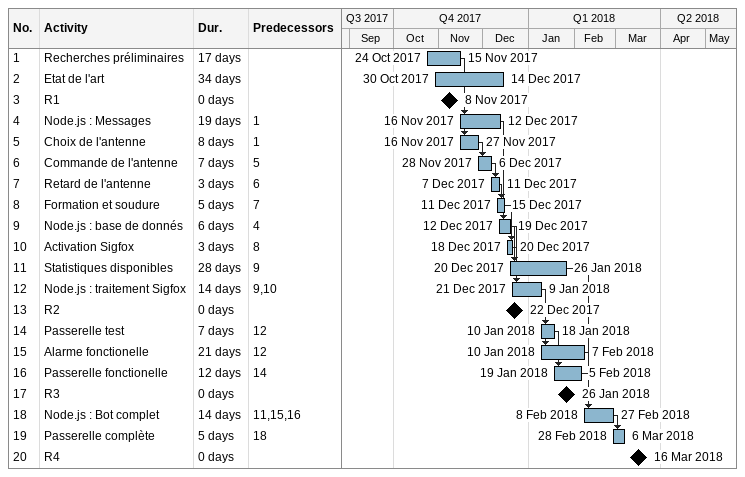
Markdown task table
| ID | Task | Duration | Start | Finish | Predecessors |
|---|---|---|---|---|---|
| 1 | Recherches préliminaires | 17d | 2017-10-24 | 2017-11-15 |  |
| 2 | Etat de l'art | 34d | 2017-10-30 | 2017-12-14 |  |
| 3 | R1 | 0d | 2017-11-08 | 2017-11-08 |  |
| 4 | Node.js : Messages | 19d | 2017-11-16 | 2017-12-12 | 1 |
| 5 | Choix de l'antenne | 8d | 2017-11-16 | 2017-11-27 | 1 |
| 6 | Commande de l'antenne | 7d | 2017-11-28 | 2017-12-06 | 5 |
| 7 | Retard de l'antenne | 3d | 2017-12-07 | 2017-12-11 | 6 |
| 8 | Formation et soudure | 5d | 2017-12-11 | 2017-12-15 | 7 |
| 9 | Node.js : base de donnés | 6d | 2017-12-12 | 2017-12-19 | 4 |
| 10 | Activation Sigfox | 3d | 2017-12-18 | 2017-12-20 | 8 |
| 11 | Statistiques disponibles | 28d | 2017-12-20 | 2018-01-26 | 9 |
| 12 | Node.js : traitement Sigfox | 14d | 2017-12-21 | 2018-01-09 | 9, 10 |
| 13 | R2 | 0d | 2017-12-22 | 2017-12-22 |  |
| 14 | Passerelle test | 7d | 2018-01-10 | 2018-01-18 | 12 |
| 15 | Alarme fonctionelle | 21d | 2018-01-10 | 2018-02-07 | 12 |
| 16 | Passerelle fonctionelle | 12d | 2018-01-19 | 2018-02-05 | 14 |
| 17 | R3 | 0d | 2018-01-26 | 2018-01-26 |  |
| 18 | Node.js : Bot complet | 14d | 2018-02-08 | 2018-02-27 | 11, 15, 16 |
| 19 | Passerelle complète | 5d | 2018-02-28 | 2018-03-06 | 18 |
| 20 | R4 | 0d | 2018-03-16 | 2018-03-16 |  |
